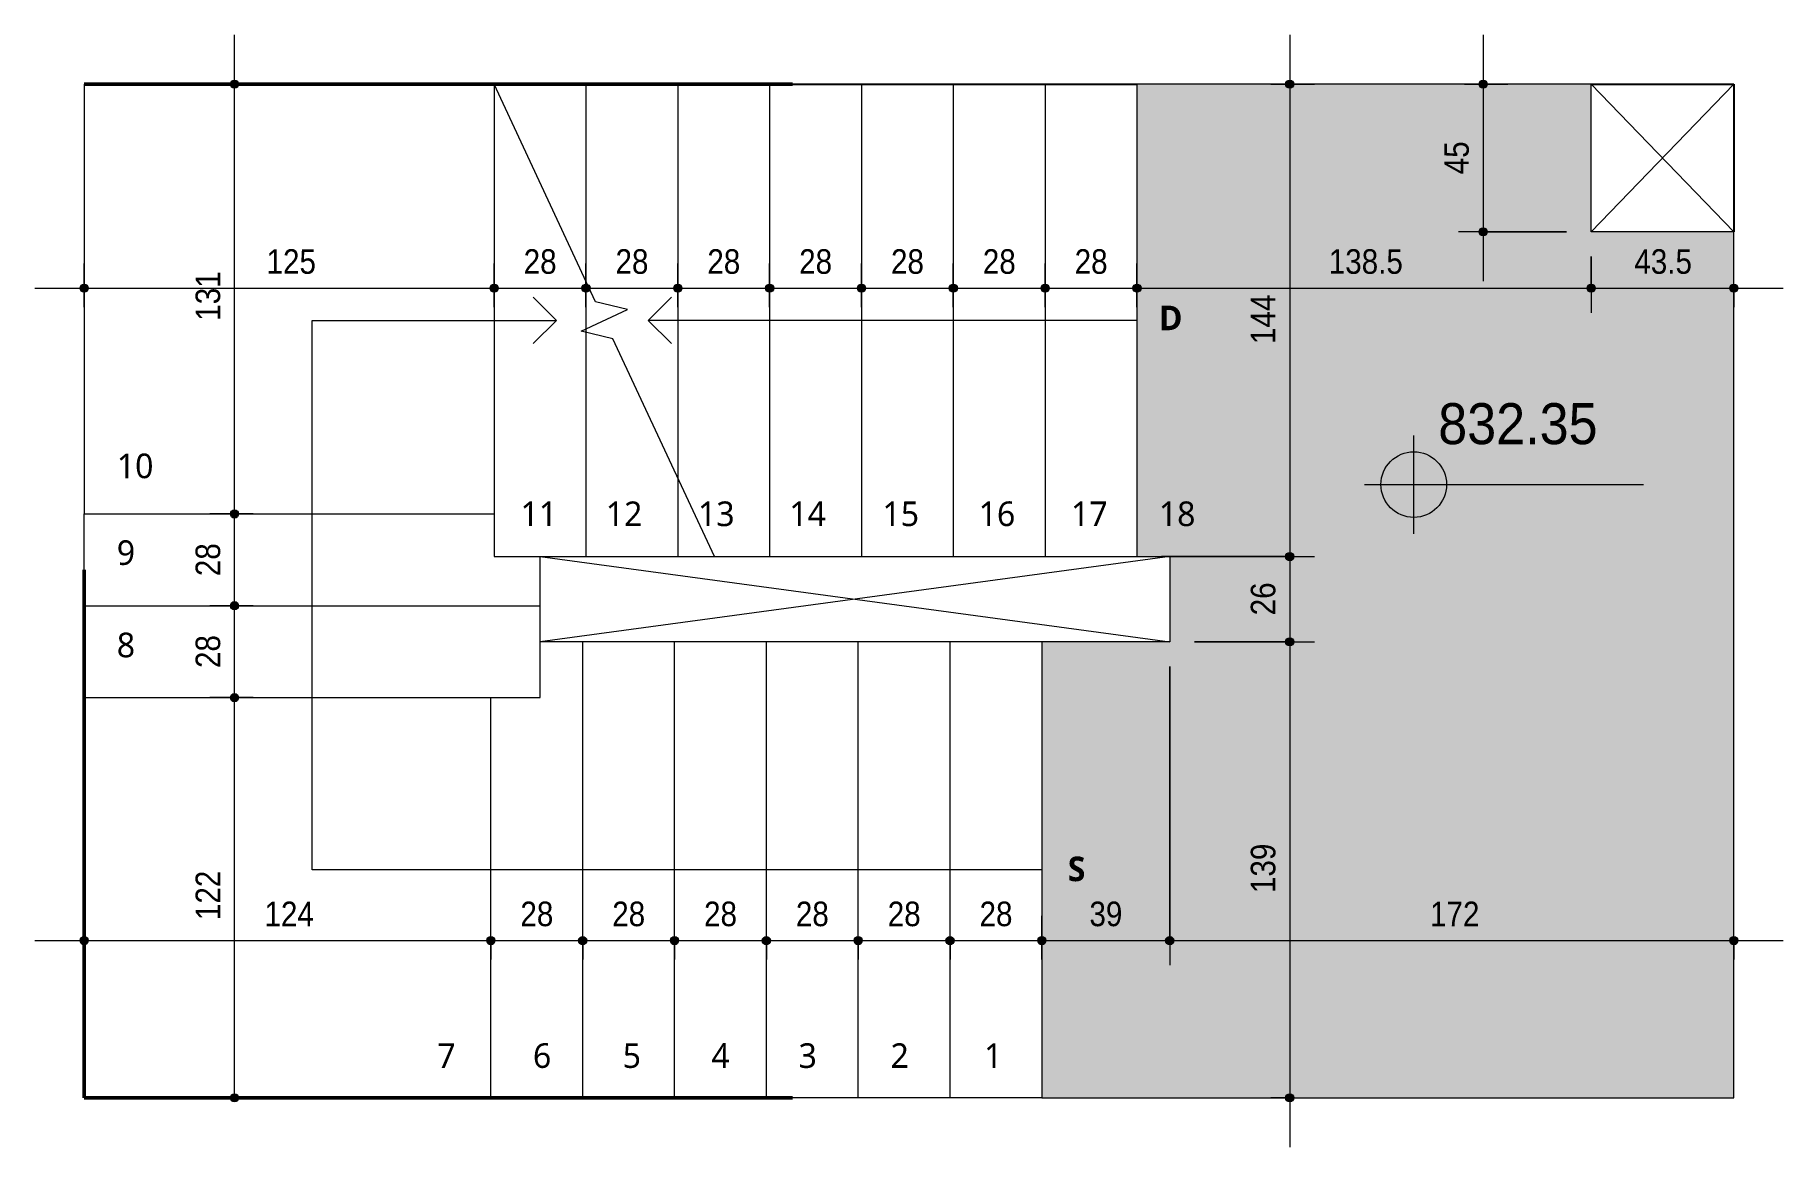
# Model space of a CAD drawing. Header units: centimetres. Extents: x -1475 to 26323, y -1238 to 84208.
# Drawn here: x 23677 to 24210, y 331 to 670 of the extents above.
import ezdxf

# ---------------------------------------------------------------- set-up
doc = ezdxf.new("R2010")
doc.units = ezdxf.units.CM
doc.linetypes.add('Hidden', pattern=[0.714375, 0.47625, -0.238125])
doc.linetypes.add('Projeção', pattern=[0.396875, 0.238125, -0.15875])
for name, color, linetype, lineweight in [('A-ANNO-DIMS', 7, 'Continuous', 9), ('A-ANNO-DIMS-50', 7, 'Continuous', 9), ('A-DETL', 7, 'Hidden', 18), ('A-DETL-GENF', 7, 'Continuous', 18), ('G-ANNO-DIMS', 7, 'Continuous', 9), ('G-ANNO-TEXT', 7, 'Continuous', 9), ('S-BEAM', 7, 'Continuous', 9), ('S-COLS', 7, 'Continuous', 9), ('S-STRS', 7, 'Continuous', 9), ('S-STRS-MBND', 7, 'Continuous', 18)]:
    doc.layers.add(name, color=color, linetype=linetype, lineweight=lineweight)
doc.styles.add('Fira Sans', font='', dxfattribs={"width": 0.9, "height": 7.5})
doc.styles.add('Fira Sans_1', font='', dxfattribs={"width": 0.95, "height": 12.5})
doc.styles.add('Gadugi_3', font='gadugi.ttf', dxfattribs={"height": 7.5})
doc.styles.add('Gadugi_B', font='gadugib.ttf', dxfattribs={"height": 7.5})
doc.styles.get('Fira Sans').set_extended_font_data('Fira Sans')
doc.styles.get('Fira Sans_1').set_extended_font_data('Fira Sans')
doc.dimstyles.new('PED_R80_1_5mm_ACIMA_As_ESQ__R00_4', dxfattribs={"dimscale": 30.48, "dimtxt": 10.229846, "dimasz": 0.328084, "dimexe": 0.246063, "dimexo": 0.246063, "dimgap": 0.049213, "dimtad": 1, "dimdec": 1, "dimrnd": 0.5, "dimdsep": 46, "dimtxsty": 'Fira Sans', "dimblk1": 'DOTSMALL', "dimblk2": 'DOTSMALL', "dimsah": 1, "dimcen": 0.09, "dimdle": 0.492126, "dimazin": 0, "dimtfac": 1, "dimtdec": 4, "dimtix": 1, "dimtmove": 0, "dimatfit": 3, "dimfxl": 1, "dimtvp": 1, "dimtolj": 1, "dimtzin": 0, "dimarcsym": 2})

# ---------------------------------------------------------------- blocks, each defined once
blk = doc.blocks.new('DIMBLOCK491-PL301 - FORMA DA ESCADA DSUP')
at = {"layer": 'A-ANNO-DIMS-50', "true_color": 0x000032}
h = blk.add_hatch(color=178, dxfattribs=at)
edge = h.paths.add_edge_path(flags=0)
edge.add_arc((23691.83, 592.56), 1.25, 0, 360)
h = blk.add_hatch(color=178, dxfattribs=at)
edge = h.paths.add_edge_path(flags=0)
edge.add_arc((23816.83, 592.56), 1.25, 0, 360)
at = {"layer": 'A-ANNO-DIMS-50', "color": 178, "true_color": 0x000032}
for p, q in [((23691.83, 586.82), (23691.83, 600.06)), ((23816.83, 586.82), (23816.83, 600.06)), ((23676.83, 592.56), (23816.83, 592.56)), ((23691.83, 592.56), (23691.83, 586.82)), ((23816.83, 592.56), (23816.83, 586.82))]:
    blk.add_line(p, q, dxfattribs=at)
for centre in [(23691.83, 592.56), (23816.83, 592.56)]:
    blk.add_circle(centre, 1.25, dxfattribs=at)
at = {"layer": 'A-ANNO-DIMS-50', "color": 0, "insert": (23747.44, 604.44), "char_height": 7.5, "width": 16.5251, "attachment_point": 1, "line_spacing_factor": 1.049215, "style": 'Fira Sans'}
blk.add_mtext('125', dxfattribs=at)
blk = doc.blocks.new('_DotSmall')
at = {"color": 0, "linetype": 'ByBlock', "const_width": 0.5}
blk.add_lwpolyline([(-0.0625, 0, 1), (0.0625, 0, 1)], format="xyb", close=True, dxfattribs=at)
blk = doc.blocks.new('DIMBLOCK492-PL301 - FORMA DA ESCADA DSUP')
at = {"layer": 'A-ANNO-DIMS-50', "true_color": 0x000032}
h = blk.add_hatch(color=178, dxfattribs=at)
edge = h.paths.add_edge_path(flags=0)
edge.add_arc((23816.83, 592.56), 1.25, 0, 360)
h = blk.add_hatch(color=178, dxfattribs=at)
edge = h.paths.add_edge_path(flags=0)
edge.add_arc((23844.83, 592.56), 1.25, 0, 360)
at = {"layer": 'A-ANNO-DIMS-50', "color": 178, "true_color": 0x000032}
for p, q in [((23816.83, 586.82), (23816.83, 600.06)), ((23844.83, 586.82), (23844.83, 600.06)), ((23816.83, 592.56), (23844.83, 592.56)), ((23816.83, 592.56), (23816.83, 586.82)), ((23844.83, 592.56), (23844.83, 586.82))]:
    blk.add_line(p, q, dxfattribs=at)
for centre in [(23816.83, 592.56), (23844.83, 592.56)]:
    blk.add_circle(centre, 1.25, dxfattribs=at)
at = {"layer": 'A-ANNO-DIMS-50', "color": 0, "insert": (23825.84, 604.44), "char_height": 7.5, "width": 11.9611, "attachment_point": 1, "line_spacing_factor": 1.049215, "style": 'Fira Sans'}
blk.add_mtext('28', dxfattribs=at)
blk = doc.blocks.new('DIMBLOCK493-PL301 - FORMA DA ESCADA DSUP')
at = {"layer": 'A-ANNO-DIMS-50', "true_color": 0x000032}
h = blk.add_hatch(color=178, dxfattribs=at)
edge = h.paths.add_edge_path(flags=0)
edge.add_arc((23844.83, 592.56), 1.25, 0, 360)
h = blk.add_hatch(color=178, dxfattribs=at)
edge = h.paths.add_edge_path(flags=0)
edge.add_arc((23872.83, 592.56), 1.25, 0, 360)
at = {"layer": 'A-ANNO-DIMS-50', "color": 178, "true_color": 0x000032}
for p, q in [((23844.83, 586.82), (23844.83, 600.06)), ((23872.83, 586.82), (23872.83, 600.06)), ((23844.83, 592.56), (23872.83, 592.56)), ((23844.83, 592.56), (23844.83, 586.82)), ((23872.83, 592.56), (23872.83, 586.82))]:
    blk.add_line(p, q, dxfattribs=at)
for centre in [(23844.83, 592.56), (23872.83, 592.56)]:
    blk.add_circle(centre, 1.25, dxfattribs=at)
at = {"layer": 'A-ANNO-DIMS-50', "color": 0, "insert": (23853.84, 604.44), "char_height": 7.5, "width": 11.9611, "attachment_point": 1, "line_spacing_factor": 1.049215, "style": 'Fira Sans'}
blk.add_mtext('28', dxfattribs=at)
blk = doc.blocks.new('DIMBLOCK494-PL301 - FORMA DA ESCADA DSUP')
at = {"layer": 'A-ANNO-DIMS-50', "true_color": 0x000032}
h = blk.add_hatch(color=178, dxfattribs=at)
edge = h.paths.add_edge_path(flags=0)
edge.add_arc((23872.83, 592.56), 1.25, 0, 360)
h = blk.add_hatch(color=178, dxfattribs=at)
edge = h.paths.add_edge_path(flags=0)
edge.add_arc((23900.83, 592.56), 1.25, 0, 360)
at = {"layer": 'A-ANNO-DIMS-50', "color": 178, "true_color": 0x000032}
for p, q in [((23872.83, 586.82), (23872.83, 600.06)), ((23900.83, 586.82), (23900.83, 600.06)), ((23872.83, 592.56), (23900.83, 592.56)), ((23872.83, 592.56), (23872.83, 586.82)), ((23900.83, 592.56), (23900.83, 586.82))]:
    blk.add_line(p, q, dxfattribs=at)
for centre in [(23872.83, 592.56), (23900.83, 592.56)]:
    blk.add_circle(centre, 1.25, dxfattribs=at)
at = {"layer": 'A-ANNO-DIMS-50', "color": 0, "insert": (23881.84, 604.44), "char_height": 7.5, "width": 11.9611, "attachment_point": 1, "line_spacing_factor": 1.049215, "style": 'Fira Sans'}
blk.add_mtext('28', dxfattribs=at)
blk = doc.blocks.new('DIMBLOCK495-PL301 - FORMA DA ESCADA DSUP')
at = {"layer": 'A-ANNO-DIMS-50', "true_color": 0x000032}
h = blk.add_hatch(color=178, dxfattribs=at)
edge = h.paths.add_edge_path(flags=0)
edge.add_arc((23900.83, 592.56), 1.25, 0, 360)
h = blk.add_hatch(color=178, dxfattribs=at)
edge = h.paths.add_edge_path(flags=0)
edge.add_arc((23928.83, 592.56), 1.25, 0, 360)
at = {"layer": 'A-ANNO-DIMS-50', "color": 178, "true_color": 0x000032}
for p, q in [((23900.83, 586.82), (23900.83, 600.06)), ((23928.83, 586.82), (23928.83, 600.06)), ((23900.83, 592.56), (23928.83, 592.56)), ((23900.83, 592.56), (23900.83, 586.82)), ((23928.83, 592.56), (23928.83, 586.82))]:
    blk.add_line(p, q, dxfattribs=at)
for centre in [(23900.83, 592.56), (23928.83, 592.56)]:
    blk.add_circle(centre, 1.25, dxfattribs=at)
at = {"layer": 'A-ANNO-DIMS-50', "color": 0, "insert": (23909.84, 604.44), "char_height": 7.5, "width": 11.9611, "attachment_point": 1, "line_spacing_factor": 1.049215, "style": 'Fira Sans'}
blk.add_mtext('28', dxfattribs=at)
blk = doc.blocks.new('DIMBLOCK496-PL301 - FORMA DA ESCADA DSUP')
at = {"layer": 'A-ANNO-DIMS-50', "true_color": 0x000032}
h = blk.add_hatch(color=178, dxfattribs=at)
edge = h.paths.add_edge_path(flags=0)
edge.add_arc((23928.83, 592.56), 1.25, 0, 360)
h = blk.add_hatch(color=178, dxfattribs=at)
edge = h.paths.add_edge_path(flags=0)
edge.add_arc((23956.83, 592.56), 1.25, 0, 360)
at = {"layer": 'A-ANNO-DIMS-50', "color": 178, "true_color": 0x000032}
for p, q in [((23928.83, 586.82), (23928.83, 600.06)), ((23956.83, 586.82), (23956.83, 600.06)), ((23928.83, 592.56), (23956.83, 592.56)), ((23928.83, 592.56), (23928.83, 586.82)), ((23956.83, 592.56), (23956.83, 586.82))]:
    blk.add_line(p, q, dxfattribs=at)
for centre in [(23928.83, 592.56), (23956.83, 592.56)]:
    blk.add_circle(centre, 1.25, dxfattribs=at)
at = {"layer": 'A-ANNO-DIMS-50', "color": 0, "insert": (23937.84, 604.44), "char_height": 7.5, "width": 11.9611, "attachment_point": 1, "line_spacing_factor": 1.049215, "style": 'Fira Sans'}
blk.add_mtext('28', dxfattribs=at)
blk = doc.blocks.new('DIMBLOCK497-PL301 - FORMA DA ESCADA DSUP')
at = {"layer": 'A-ANNO-DIMS-50', "true_color": 0x000032}
h = blk.add_hatch(color=178, dxfattribs=at)
edge = h.paths.add_edge_path(flags=0)
edge.add_arc((23956.83, 592.56), 1.25, 0, 360)
h = blk.add_hatch(color=178, dxfattribs=at)
edge = h.paths.add_edge_path(flags=0)
edge.add_arc((23984.83, 592.56), 1.25, 0, 360)
at = {"layer": 'A-ANNO-DIMS-50', "color": 178, "true_color": 0x000032}
for p, q in [((23956.83, 586.82), (23956.83, 600.06)), ((23984.83, 586.82), (23984.83, 600.06)), ((23956.83, 592.56), (23984.83, 592.56)), ((23956.83, 592.56), (23956.83, 586.82)), ((23984.83, 592.56), (23984.83, 586.82))]:
    blk.add_line(p, q, dxfattribs=at)
for centre in [(23956.83, 592.56), (23984.83, 592.56)]:
    blk.add_circle(centre, 1.25, dxfattribs=at)
at = {"layer": 'A-ANNO-DIMS-50', "color": 0, "insert": (23965.84, 604.44), "char_height": 7.5, "width": 11.9611, "attachment_point": 1, "line_spacing_factor": 1.049215, "style": 'Fira Sans'}
blk.add_mtext('28', dxfattribs=at)
blk = doc.blocks.new('DIMBLOCK498-PL301 - FORMA DA ESCADA DSUP')
at = {"layer": 'A-ANNO-DIMS-50', "true_color": 0x000032}
h = blk.add_hatch(color=178, dxfattribs=at)
edge = h.paths.add_edge_path(flags=0)
edge.add_arc((23984.83, 592.56), 1.25, 0, 360)
h = blk.add_hatch(color=178, dxfattribs=at)
edge = h.paths.add_edge_path(flags=0)
edge.add_arc((24012.83, 592.56), 1.25, 0, 360)
at = {"layer": 'A-ANNO-DIMS-50', "color": 178, "true_color": 0x000032}
for p, q in [((23984.83, 586.82), (23984.83, 600.06)), ((24012.83, 586.82), (24012.83, 600.06)), ((23984.83, 592.56), (24012.83, 592.56)), ((23984.83, 592.56), (23984.83, 586.82)), ((24012.83, 592.56), (24012.83, 586.82))]:
    blk.add_line(p, q, dxfattribs=at)
for centre in [(23984.83, 592.56), (24012.83, 592.56)]:
    blk.add_circle(centre, 1.25, dxfattribs=at)
at = {"layer": 'A-ANNO-DIMS-50', "color": 0, "insert": (23993.84, 604.44), "char_height": 7.5, "width": 11.9611, "attachment_point": 1, "line_spacing_factor": 1.049215, "style": 'Fira Sans'}
blk.add_mtext('28', dxfattribs=at)
blk = doc.blocks.new('DIMBLOCK499-PL301 - FORMA DA ESCADA DSUP')
at = {"layer": 'A-ANNO-DIMS-50', "true_color": 0x000032}
h = blk.add_hatch(color=178, dxfattribs=at)
edge = h.paths.add_edge_path(flags=0)
edge.add_arc((24012.83, 592.56), 1.25, 0, 360)
h = blk.add_hatch(color=178, dxfattribs=at)
edge = h.paths.add_edge_path(flags=0)
edge.add_arc((24151.33, 592.56), 1.25, 0, 360)
at = {"layer": 'A-ANNO-DIMS-50', "color": 178, "true_color": 0x000032}
for p, q in [((24012.83, 586.82), (24012.83, 600.06)), ((24151.33, 602.25), (24151.33, 585.06)), ((24151.33, 592.56), (24151.33, 602.25)), ((24012.83, 592.56), (24151.33, 592.56)), ((24012.83, 592.56), (24012.83, 586.82))]:
    blk.add_line(p, q, dxfattribs=at)
for centre in [(24012.83, 592.56), (24151.33, 592.56)]:
    blk.add_circle(centre, 1.25, dxfattribs=at)
at = {"layer": 'A-ANNO-DIMS-50', "color": 0, "insert": (24071.32, 604.44), "char_height": 7.5, "width": 25.8107, "attachment_point": 1, "line_spacing_factor": 1.049215, "style": 'Fira Sans'}
blk.add_mtext('138.5', dxfattribs=at)
blk = doc.blocks.new('DIMBLOCK500-PL301 - FORMA DA ESCADA DSUP')
at = {"layer": 'A-ANNO-DIMS-50', "true_color": 0x000032}
h = blk.add_hatch(color=178, dxfattribs=at)
edge = h.paths.add_edge_path(flags=0)
edge.add_arc((24151.33, 592.56), 1.25, 0, 360)
h = blk.add_hatch(color=178, dxfattribs=at)
edge = h.paths.add_edge_path(flags=0)
edge.add_arc((24194.83, 592.56), 1.25, 0, 360)
at = {"layer": 'A-ANNO-DIMS-50', "color": 178, "true_color": 0x000032}
for p, q in [((24151.33, 602.25), (24151.33, 585.06)), ((24151.33, 592.56), (24151.33, 602.25)), ((24194.83, 586.82), (24194.83, 600.06)), ((24151.33, 592.56), (24209.83, 592.56)), ((24194.83, 592.56), (24194.83, 586.82))]:
    blk.add_line(p, q, dxfattribs=at)
for centre in [(24151.33, 592.56), (24194.83, 592.56)]:
    blk.add_circle(centre, 1.25, dxfattribs=at)
at = {"layer": 'A-ANNO-DIMS-50', "color": 0, "insert": (24164.49, 604.44), "char_height": 7.5, "width": 20.6171, "attachment_point": 1, "line_spacing_factor": 1.049215, "style": 'Fira Sans'}
blk.add_mtext('43.5', dxfattribs=at)
blk = doc.blocks.new('DIMBLOCK501-PL301 - FORMA DA ESCADA DSUP')
at = {"layer": 'A-ANNO-DIMS-50', "true_color": 0x000032}
h = blk.add_hatch(color=178, dxfattribs=at)
edge = h.paths.add_edge_path(flags=0)
edge.add_arc((23691.83, 393.68), 1.25, 0, 360)
h = blk.add_hatch(color=178, dxfattribs=at)
edge = h.paths.add_edge_path(flags=0)
edge.add_arc((23815.83, 393.68), 1.25, 0, 360)
at = {"layer": 'A-ANNO-DIMS-50', "color": 178, "true_color": 0x000032}
for p, q in [((23691.83, 387.95), (23691.83, 401.18)), ((23815.83, 387.95), (23815.83, 401.18)), ((23676.83, 393.68), (23815.83, 393.68)), ((23691.83, 393.68), (23691.83, 387.95)), ((23815.83, 393.68), (23815.83, 387.95))]:
    blk.add_line(p, q, dxfattribs=at)
for centre in [(23691.83, 393.68), (23815.83, 393.68)]:
    blk.add_circle(centre, 1.25, dxfattribs=at)
at = {"layer": 'A-ANNO-DIMS-50', "color": 0, "insert": (23746.81, 405.57), "char_height": 7.5, "width": 16.8399, "attachment_point": 1, "line_spacing_factor": 1.049215, "style": 'Fira Sans'}
blk.add_mtext('124', dxfattribs=at)
blk = doc.blocks.new('DIMBLOCK502-PL301 - FORMA DA ESCADA DSUP')
at = {"layer": 'A-ANNO-DIMS-50', "true_color": 0x000032}
h = blk.add_hatch(color=178, dxfattribs=at)
edge = h.paths.add_edge_path(flags=0)
edge.add_arc((23815.83, 393.68), 1.25, 0, 360)
h = blk.add_hatch(color=178, dxfattribs=at)
edge = h.paths.add_edge_path(flags=0)
edge.add_arc((23843.83, 393.68), 1.25, 0, 360)
at = {"layer": 'A-ANNO-DIMS-50', "color": 178, "true_color": 0x000032}
for p, q in [((23815.83, 387.95), (23815.83, 401.18)), ((23843.83, 387.95), (23843.83, 401.18)), ((23815.83, 393.68), (23843.83, 393.68)), ((23815.83, 393.68), (23815.83, 387.95)), ((23843.83, 393.68), (23843.83, 387.95))]:
    blk.add_line(p, q, dxfattribs=at)
for centre in [(23815.83, 393.68), (23843.83, 393.68)]:
    blk.add_circle(centre, 1.25, dxfattribs=at)
at = {"layer": 'A-ANNO-DIMS-50', "color": 0, "insert": (23824.84, 405.57), "char_height": 7.5, "width": 11.9611, "attachment_point": 1, "line_spacing_factor": 1.049215, "style": 'Fira Sans'}
blk.add_mtext('28', dxfattribs=at)
blk = doc.blocks.new('DIMBLOCK503-PL301 - FORMA DA ESCADA DSUP')
at = {"layer": 'A-ANNO-DIMS-50', "true_color": 0x000032}
h = blk.add_hatch(color=178, dxfattribs=at)
edge = h.paths.add_edge_path(flags=0)
edge.add_arc((23843.83, 393.68), 1.25, 0, 360)
h = blk.add_hatch(color=178, dxfattribs=at)
edge = h.paths.add_edge_path(flags=0)
edge.add_arc((23871.83, 393.68), 1.25, 0, 360)
at = {"layer": 'A-ANNO-DIMS-50', "color": 178, "true_color": 0x000032}
for p, q in [((23843.83, 387.95), (23843.83, 401.18)), ((23871.83, 387.95), (23871.83, 401.18)), ((23843.83, 393.68), (23871.83, 393.68)), ((23843.83, 393.68), (23843.83, 387.95)), ((23871.83, 393.68), (23871.83, 387.95))]:
    blk.add_line(p, q, dxfattribs=at)
for centre in [(23843.83, 393.68), (23871.83, 393.68)]:
    blk.add_circle(centre, 1.25, dxfattribs=at)
at = {"layer": 'A-ANNO-DIMS-50', "color": 0, "insert": (23852.84, 405.57), "char_height": 7.5, "width": 11.9611, "attachment_point": 1, "line_spacing_factor": 1.049215, "style": 'Fira Sans'}
blk.add_mtext('28', dxfattribs=at)
blk = doc.blocks.new('DIMBLOCK504-PL301 - FORMA DA ESCADA DSUP')
at = {"layer": 'A-ANNO-DIMS-50', "true_color": 0x000032}
h = blk.add_hatch(color=178, dxfattribs=at)
edge = h.paths.add_edge_path(flags=0)
edge.add_arc((23871.83, 393.68), 1.25, 0, 360)
h = blk.add_hatch(color=178, dxfattribs=at)
edge = h.paths.add_edge_path(flags=0)
edge.add_arc((23899.83, 393.68), 1.25, 0, 360)
at = {"layer": 'A-ANNO-DIMS-50', "color": 178, "true_color": 0x000032}
for p, q in [((23871.83, 387.95), (23871.83, 401.18)), ((23899.83, 387.95), (23899.83, 401.18)), ((23871.83, 393.68), (23899.83, 393.68)), ((23871.83, 393.68), (23871.83, 387.95)), ((23899.83, 393.68), (23899.83, 387.95))]:
    blk.add_line(p, q, dxfattribs=at)
for centre in [(23871.83, 393.68), (23899.83, 393.68)]:
    blk.add_circle(centre, 1.25, dxfattribs=at)
at = {"layer": 'A-ANNO-DIMS-50', "color": 0, "insert": (23880.84, 405.57), "char_height": 7.5, "width": 11.9611, "attachment_point": 1, "line_spacing_factor": 1.049215, "style": 'Fira Sans'}
blk.add_mtext('28', dxfattribs=at)
blk = doc.blocks.new('DIMBLOCK505-PL301 - FORMA DA ESCADA DSUP')
at = {"layer": 'A-ANNO-DIMS-50', "true_color": 0x000032}
h = blk.add_hatch(color=178, dxfattribs=at)
edge = h.paths.add_edge_path(flags=0)
edge.add_arc((23899.83, 393.68), 1.25, 0, 360)
h = blk.add_hatch(color=178, dxfattribs=at)
edge = h.paths.add_edge_path(flags=0)
edge.add_arc((23927.83, 393.68), 1.25, 0, 360)
at = {"layer": 'A-ANNO-DIMS-50', "color": 178, "true_color": 0x000032}
for p, q in [((23899.83, 387.95), (23899.83, 401.18)), ((23927.83, 387.95), (23927.83, 401.18)), ((23899.83, 393.68), (23927.83, 393.68)), ((23899.83, 393.68), (23899.83, 387.95)), ((23927.83, 393.68), (23927.83, 387.95))]:
    blk.add_line(p, q, dxfattribs=at)
for centre in [(23899.83, 393.68), (23927.83, 393.68)]:
    blk.add_circle(centre, 1.25, dxfattribs=at)
at = {"layer": 'A-ANNO-DIMS-50', "color": 0, "insert": (23908.84, 405.57), "char_height": 7.5, "width": 11.9611, "attachment_point": 1, "line_spacing_factor": 1.049215, "style": 'Fira Sans'}
blk.add_mtext('28', dxfattribs=at)
blk = doc.blocks.new('DIMBLOCK506-PL301 - FORMA DA ESCADA DSUP')
at = {"layer": 'A-ANNO-DIMS-50', "true_color": 0x000032}
h = blk.add_hatch(color=178, dxfattribs=at)
edge = h.paths.add_edge_path(flags=0)
edge.add_arc((23927.83, 393.68), 1.25, 0, 360)
h = blk.add_hatch(color=178, dxfattribs=at)
edge = h.paths.add_edge_path(flags=0)
edge.add_arc((23955.83, 393.68), 1.25, 0, 360)
at = {"layer": 'A-ANNO-DIMS-50', "color": 178, "true_color": 0x000032}
for p, q in [((23927.83, 387.95), (23927.83, 401.18)), ((23955.83, 387.95), (23955.83, 401.18)), ((23927.83, 393.68), (23955.83, 393.68)), ((23927.83, 393.68), (23927.83, 387.95)), ((23955.83, 393.68), (23955.83, 387.95))]:
    blk.add_line(p, q, dxfattribs=at)
for centre in [(23927.83, 393.68), (23955.83, 393.68)]:
    blk.add_circle(centre, 1.25, dxfattribs=at)
at = {"layer": 'A-ANNO-DIMS-50', "color": 0, "insert": (23936.84, 405.57), "char_height": 7.5, "width": 11.9611, "attachment_point": 1, "line_spacing_factor": 1.049215, "style": 'Fira Sans'}
blk.add_mtext('28', dxfattribs=at)
blk = doc.blocks.new('DIMBLOCK507-PL301 - FORMA DA ESCADA DSUP')
at = {"layer": 'A-ANNO-DIMS-50', "true_color": 0x000032}
h = blk.add_hatch(color=178, dxfattribs=at)
edge = h.paths.add_edge_path(flags=0)
edge.add_arc((23955.83, 393.68), 1.25, 0, 360)
h = blk.add_hatch(color=178, dxfattribs=at)
edge = h.paths.add_edge_path(flags=0)
edge.add_arc((23983.83, 393.68), 1.25, 0, 360)
at = {"layer": 'A-ANNO-DIMS-50', "color": 178, "true_color": 0x000032}
for p, q in [((23955.83, 387.95), (23955.83, 401.18)), ((23983.83, 387.95), (23983.83, 401.18)), ((23955.83, 393.68), (23983.83, 393.68)), ((23955.83, 393.68), (23955.83, 387.95)), ((23983.83, 393.68), (23983.83, 387.95))]:
    blk.add_line(p, q, dxfattribs=at)
for centre in [(23955.83, 393.68), (23983.83, 393.68)]:
    blk.add_circle(centre, 1.25, dxfattribs=at)
at = {"layer": 'A-ANNO-DIMS-50', "color": 0, "insert": (23964.84, 405.57), "char_height": 7.5, "width": 11.9611, "attachment_point": 1, "line_spacing_factor": 1.049215, "style": 'Fira Sans'}
blk.add_mtext('28', dxfattribs=at)
blk = doc.blocks.new('DIMBLOCK508-PL301 - FORMA DA ESCADA DSUP')
at = {"layer": 'A-ANNO-DIMS-50', "true_color": 0x000032}
h = blk.add_hatch(color=178, dxfattribs=at)
edge = h.paths.add_edge_path(flags=0)
edge.add_arc((23983.83, 393.68), 1.25, 0, 360)
h = blk.add_hatch(color=178, dxfattribs=at)
edge = h.paths.add_edge_path(flags=0)
edge.add_arc((24022.83, 393.68), 1.25, 0, 360)
at = {"layer": 'A-ANNO-DIMS-50', "color": 178, "true_color": 0x000032}
for p, q in [((24022.83, 477.25), (24022.83, 386.18)), ((24022.83, 393.68), (24022.83, 477.25)), ((23983.83, 387.95), (23983.83, 401.18)), ((23983.83, 393.68), (24022.83, 393.68)), ((23983.83, 393.68), (23983.83, 387.95))]:
    blk.add_line(p, q, dxfattribs=at)
for centre in [(23983.83, 393.68), (24022.83, 393.68)]:
    blk.add_circle(centre, 1.25, dxfattribs=at)
at = {"layer": 'A-ANNO-DIMS-50', "color": 0, "insert": (23998.34, 405.57), "char_height": 7.5, "width": 11.9611, "attachment_point": 1, "line_spacing_factor": 1.049215, "style": 'Fira Sans'}
blk.add_mtext('39', dxfattribs=at)
blk = doc.blocks.new('DIMBLOCK509-PL301 - FORMA DA ESCADA DSUP')
at = {"layer": 'A-ANNO-DIMS-50', "true_color": 0x000032}
h = blk.add_hatch(color=178, dxfattribs=at)
edge = h.paths.add_edge_path(flags=0)
edge.add_arc((24022.83, 393.68), 1.25, 0, 360)
h = blk.add_hatch(color=178, dxfattribs=at)
edge = h.paths.add_edge_path(flags=0)
edge.add_arc((24194.83, 393.68), 1.25, 0, 360)
at = {"layer": 'A-ANNO-DIMS-50', "color": 178, "true_color": 0x000032}
for p, q in [((24022.83, 477.25), (24022.83, 386.18)), ((24022.83, 393.68), (24022.83, 477.25)), ((24194.83, 387.95), (24194.83, 401.18)), ((24022.83, 393.68), (24209.83, 393.68)), ((24194.83, 393.68), (24194.83, 387.95))]:
    blk.add_line(p, q, dxfattribs=at)
for centre in [(24022.83, 393.68), (24194.83, 393.68)]:
    blk.add_circle(centre, 1.25, dxfattribs=at)
at = {"layer": 'A-ANNO-DIMS-50', "color": 0, "insert": (24102.2, 405.57), "char_height": 7.5, "width": 15.8956, "attachment_point": 1, "line_spacing_factor": 1.049215, "style": 'Fira Sans'}
blk.add_mtext('172', dxfattribs=at)
blk = doc.blocks.new('DIMBLOCK510-PL301 - FORMA DA ESCADA DSUP')
at = {"layer": 'A-ANNO-DIMS-50', "true_color": 0x000032}
h = blk.add_hatch(color=178, dxfattribs=at)
edge = h.paths.add_edge_path(flags=0)
edge.add_arc((23737.68, 467.75), 1.25, 0, 360)
h = blk.add_hatch(color=178, dxfattribs=at)
edge = h.paths.add_edge_path(flags=0)
edge.add_arc((23737.68, 345.75), 1.25, 0, 360)
at = {"layer": 'A-ANNO-DIMS-50', "color": 178, "true_color": 0x000032}
for p, q in [((23743.41, 467.75), (23730.18, 467.75)), ((23737.68, 345.75), (23737.68, 467.75)), ((23737.68, 467.75), (23743.41, 467.75)), ((23743.41, 345.75), (23730.18, 345.75)), ((23737.68, 345.75), (23743.41, 345.75))]:
    blk.add_line(p, q, dxfattribs=at)
for centre in [(23737.68, 467.75), (23737.68, 345.75)]:
    blk.add_circle(centre, 1.25, dxfattribs=at)
at = {"layer": 'A-ANNO-DIMS-50', "color": 0, "insert": (23725.8, 399.93), "char_height": 7.5, "width": 16.3678, "attachment_point": 1, "rotation": 90, "line_spacing_factor": 1.049215, "style": 'Fira Sans'}
blk.add_mtext('122', dxfattribs=at)
blk = doc.blocks.new('DIMBLOCK511-PL301 - FORMA DA ESCADA DSUP')
at = {"layer": 'A-ANNO-DIMS-50', "true_color": 0x000032}
h = blk.add_hatch(color=178, dxfattribs=at)
edge = h.paths.add_edge_path(flags=0)
edge.add_arc((23737.68, 495.75), 1.25, 0, 360)
h = blk.add_hatch(color=178, dxfattribs=at)
edge = h.paths.add_edge_path(flags=0)
edge.add_arc((23737.68, 467.75), 1.25, 0, 360)
at = {"layer": 'A-ANNO-DIMS-50', "color": 178, "true_color": 0x000032}
for p, q in [((23743.41, 495.75), (23730.18, 495.75)), ((23737.68, 467.75), (23737.68, 495.75)), ((23737.68, 495.75), (23743.41, 495.75)), ((23743.41, 467.75), (23730.18, 467.75)), ((23737.68, 467.75), (23743.41, 467.75))]:
    blk.add_line(p, q, dxfattribs=at)
for centre in [(23737.68, 495.75), (23737.68, 467.75)]:
    blk.add_circle(centre, 1.25, dxfattribs=at)
at = {"layer": 'A-ANNO-DIMS-50', "color": 0, "insert": (23725.8, 476.77), "char_height": 7.5, "width": 11.9611, "attachment_point": 1, "rotation": 90, "line_spacing_factor": 1.049215, "style": 'Fira Sans'}
blk.add_mtext('28', dxfattribs=at)
blk = doc.blocks.new('DIMBLOCK512-PL301 - FORMA DA ESCADA DSUP')
at = {"layer": 'A-ANNO-DIMS-50', "true_color": 0x000032}
h = blk.add_hatch(color=178, dxfattribs=at)
edge = h.paths.add_edge_path(flags=0)
edge.add_arc((23737.68, 523.75), 1.25, 0, 360)
h = blk.add_hatch(color=178, dxfattribs=at)
edge = h.paths.add_edge_path(flags=0)
edge.add_arc((23737.68, 495.75), 1.25, 0, 360)
at = {"layer": 'A-ANNO-DIMS-50', "color": 178, "true_color": 0x000032}
for p, q in [((23743.41, 523.75), (23730.18, 523.75)), ((23737.68, 495.75), (23737.68, 523.75)), ((23737.68, 523.75), (23743.41, 523.75)), ((23743.41, 495.75), (23730.18, 495.75)), ((23737.68, 495.75), (23743.41, 495.75))]:
    blk.add_line(p, q, dxfattribs=at)
for centre in [(23737.68, 523.75), (23737.68, 495.75)]:
    blk.add_circle(centre, 1.25, dxfattribs=at)
at = {"layer": 'A-ANNO-DIMS-50', "color": 0, "insert": (23725.8, 504.77), "char_height": 7.5, "width": 11.9611, "attachment_point": 1, "rotation": 90, "line_spacing_factor": 1.049215, "style": 'Fira Sans'}
blk.add_mtext('28', dxfattribs=at)
blk = doc.blocks.new('DIMBLOCK513-PL301 - FORMA DA ESCADA DSUP')
at = {"layer": 'A-ANNO-DIMS-50', "true_color": 0x000032}
h = blk.add_hatch(color=178, dxfattribs=at)
edge = h.paths.add_edge_path(flags=0)
edge.add_arc((23737.68, 654.75), 1.25, 0, 360)
h = blk.add_hatch(color=178, dxfattribs=at)
edge = h.paths.add_edge_path(flags=0)
edge.add_arc((23737.68, 523.75), 1.25, 0, 360)
at = {"layer": 'A-ANNO-DIMS-50', "color": 178, "true_color": 0x000032}
for p, q in [((23737.68, 523.75), (23737.68, 669.75)), ((23743.41, 654.75), (23730.18, 654.75)), ((23737.68, 654.75), (23743.41, 654.75)), ((23743.41, 523.75), (23730.18, 523.75)), ((23737.68, 523.75), (23743.41, 523.75))]:
    blk.add_line(p, q, dxfattribs=at)
for centre in [(23737.68, 654.75), (23737.68, 523.75)]:
    blk.add_circle(centre, 1.25, dxfattribs=at)
at = {"layer": 'A-ANNO-DIMS-50', "color": 0, "insert": (23725.8, 582.63), "char_height": 7.5, "width": 15.8956, "attachment_point": 1, "rotation": 90, "line_spacing_factor": 1.049215, "style": 'Fira Sans'}
blk.add_mtext('131', dxfattribs=at)
blk = doc.blocks.new('DIMBLOCK514-PL301 - FORMA DA ESCADA DSUP')
at = {"layer": 'A-ANNO-DIMS-50', "true_color": 0x000032}
h = blk.add_hatch(color=178, dxfattribs=at)
edge = h.paths.add_edge_path(flags=0)
edge.add_arc((24059.42, 654.75), 1.25, 0, 360)
h = blk.add_hatch(color=178, dxfattribs=at)
edge = h.paths.add_edge_path(flags=0)
edge.add_arc((24059.42, 510.75), 1.25, 0, 360)
at = {"layer": 'A-ANNO-DIMS-50', "color": 178, "true_color": 0x000032}
for p, q in [((24059.42, 669.75), (24059.42, 510.75)), ((24053.69, 654.75), (24066.92, 654.75)), ((24059.42, 654.75), (24053.69, 654.75)), ((24020.33, 510.75), (24066.92, 510.75)), ((24059.42, 510.75), (24020.33, 510.75))]:
    blk.add_line(p, q, dxfattribs=at)
for centre in [(24059.42, 654.75), (24059.42, 510.75)]:
    blk.add_circle(centre, 1.25, dxfattribs=at)
at = {"layer": 'A-ANNO-DIMS-50', "color": 0, "insert": (24047.54, 575.54), "char_height": 7.5, "width": 17.312, "attachment_point": 1, "rotation": 90, "line_spacing_factor": 1.049215, "style": 'Fira Sans'}
blk.add_mtext('144', dxfattribs=at)
blk = doc.blocks.new('DIMBLOCK515-PL301 - FORMA DA ESCADA DSUP')
at = {"layer": 'A-ANNO-DIMS-50', "true_color": 0x000032}
h = blk.add_hatch(color=178, dxfattribs=at)
edge = h.paths.add_edge_path(flags=0)
edge.add_arc((24059.42, 510.75), 1.25, 0, 360)
h = blk.add_hatch(color=178, dxfattribs=at)
edge = h.paths.add_edge_path(flags=0)
edge.add_arc((24059.42, 484.75), 1.25, 0, 360)
at = {"layer": 'A-ANNO-DIMS-50', "color": 178, "true_color": 0x000032}
for p, q in [((24020.33, 510.75), (24066.92, 510.75)), ((24059.42, 510.75), (24020.33, 510.75)), ((24059.42, 510.75), (24059.42, 484.75)), ((24030.33, 484.75), (24066.92, 484.75)), ((24059.42, 484.75), (24030.33, 484.75))]:
    blk.add_line(p, q, dxfattribs=at)
for centre in [(24059.42, 510.75), (24059.42, 484.75)]:
    blk.add_circle(centre, 1.25, dxfattribs=at)
at = {"layer": 'A-ANNO-DIMS-50', "color": 0, "insert": (24047.54, 492.83), "char_height": 7.5, "width": 11.8037, "attachment_point": 1, "rotation": 90, "line_spacing_factor": 1.049215, "style": 'Fira Sans'}
blk.add_mtext('26', dxfattribs=at)
blk = doc.blocks.new('DIMBLOCK516-PL301 - FORMA DA ESCADA DSUP')
at = {"layer": 'A-ANNO-DIMS-50', "true_color": 0x000032}
h = blk.add_hatch(color=178, dxfattribs=at)
edge = h.paths.add_edge_path(flags=0)
edge.add_arc((24059.42, 484.75), 1.25, 0, 360)
h = blk.add_hatch(color=178, dxfattribs=at)
edge = h.paths.add_edge_path(flags=0)
edge.add_arc((24059.42, 345.75), 1.25, 0, 360)
at = {"layer": 'A-ANNO-DIMS-50', "color": 178, "true_color": 0x000032}
for p, q in [((24030.33, 484.75), (24066.92, 484.75)), ((24059.42, 484.75), (24030.33, 484.75)), ((24059.42, 484.75), (24059.42, 330.75)), ((24053.69, 345.75), (24066.92, 345.75)), ((24059.42, 345.75), (24053.69, 345.75))]:
    blk.add_line(p, q, dxfattribs=at)
for centre in [(24059.42, 484.75), (24059.42, 345.75)]:
    blk.add_circle(centre, 1.25, dxfattribs=at)
at = {"layer": 'A-ANNO-DIMS-50', "color": 0, "insert": (24047.54, 408.17), "char_height": 7.5, "width": 16.9973, "attachment_point": 1, "rotation": 90, "line_spacing_factor": 1.049215, "style": 'Fira Sans'}
blk.add_mtext('139', dxfattribs=at)
blk = doc.blocks.new('DIMBLOCK517-PL301 - FORMA DA ESCADA DSUP')
at = {"layer": 'A-ANNO-DIMS-50', "true_color": 0x000032}
h = blk.add_hatch(color=178, dxfattribs=at)
edge = h.paths.add_edge_path(flags=0)
edge.add_arc((24118.4, 654.75), 1.25, 0, 360)
h = blk.add_hatch(color=178, dxfattribs=at)
edge = h.paths.add_edge_path(flags=0)
edge.add_arc((24118.4, 609.75), 1.25, 0, 360)
at = {"layer": 'A-ANNO-DIMS-50', "color": 178, "true_color": 0x000032}
for p, q in [((24118.4, 669.75), (24118.4, 594.75)), ((24112.67, 654.75), (24125.9, 654.75)), ((24118.4, 654.75), (24112.67, 654.75)), ((24143.83, 609.75), (24110.9, 609.75)), ((24118.4, 609.75), (24143.83, 609.75))]:
    blk.add_line(p, q, dxfattribs=at)
for centre in [(24118.4, 654.75), (24118.4, 609.75)]:
    blk.add_circle(centre, 1.25, dxfattribs=at)
at = {"layer": 'A-ANNO-DIMS-50', "color": 0, "insert": (24106.51, 627.27), "char_height": 7.5, "width": 11.9611, "attachment_point": 1, "rotation": 90, "line_spacing_factor": 1.049215, "style": 'Fira Sans'}
blk.add_mtext('45', dxfattribs=at)
blk = doc.blocks.new('Elevações de ponto - M_Cota de elevação - Alvo preenchido-10609-PL301 - FORMA DA ESCADA DSUP')
at = {"layer": 'G-ANNO-DIMS'}
h = blk.add_hatch(color=256, dxfattribs=at)
edge = h.paths.add_edge_path(flags=0)
edge.add_line((0, 0), (-0.2, 0))
edge.add_arc((0, 0), 0.2, 90, 180, ccw=False)
edge.add_line((0, 0.2), (0, 0))
h = blk.add_hatch(color=256, dxfattribs=at)
edge = h.paths.add_edge_path(flags=0)
edge.add_line((0, 0), (0.2, 0))
edge.add_arc((0, 0), 0.2, 270, 360, ccw=False)
edge.add_line((0, -0.2), (0, 0))
for p, q in [((0, -0.3), (0, 0.3)), ((-0.3, 0), (1.4, 0))]:
    blk.add_line(p, q, dxfattribs=at)
blk.add_circle((0, 0), 0.2, dxfattribs=at)

msp = doc.modelspace()

# ---------------------------------------------------------------- hatches: boundary and pattern name
at = {"layer": 'A-DETL-GENF', "true_color": 0xa7d7e1}
msp.add_hatch(color=9, dxfattribs=at).paths.add_polyline_path([(24194.83, 345.75), (24194.83, 609.75), (24151.33, 609.75), (24151.33, 654.75), (24012.83, 654.75), (24012.83, 510.75), (24022.83, 510.75), (24022.83, 484.75), (23983.83, 484.75), (23983.83, 345.75)], flags=0)

# ---------------------------------------------------------------- linework, layer by layer
at = {"layer": 'A-DETL', "linetype": 'Continuous'}
for p, q in [((24151.33, 654.75), (24012.83, 654.75)), ((24012.83, 654.75), (24012.83, 510.75)), ((24151.33, 609.75), (24151.33, 654.75)), ((24151.33, 609.75), (24194.83, 654.75)), ((24151.33, 654.75), (24194.83, 609.75)), ((24194.83, 609.75), (24151.33, 609.75)), ((24194.83, 345.75), (24194.83, 609.75)), ((23835.83, 582.75), (23828.76, 589.82)), ((23863.83, 582.75), (23870.9, 589.82)), ((23761.33, 415.25), (23761.33, 582.75)), ((23761.33, 582.75), (23835.83, 582.75)), ((23835.83, 582.75), (23828.76, 575.68)), ((24012.83, 582.75), (23863.83, 582.75)), ((23863.83, 582.75), (23870.9, 575.68)), ((24022.83, 510.75), (23830.83, 484.75)), ((23830.83, 510.75), (24022.83, 484.75)), ((24012.83, 510.75), (24022.83, 510.75)), ((24022.83, 510.75), (24022.83, 484.75)), ((24022.83, 484.75), (23983.83, 484.75)), ((23983.83, 484.75), (23983.83, 345.75)), ((23983.83, 415.25), (23761.33, 415.25)), ((23983.83, 345.75), (24194.83, 345.75))]:
    msp.add_line(p, q, dxfattribs=at)
at = {"layer": 'S-BEAM', "lineweight": 25}
for p, q in [((23907.83, 654.75), (24012.83, 654.75)), ((24151.33, 654.75), (24194.83, 654.75)), ((24194.83, 654.75), (24194.83, 609.75)), ((24194.83, 345.75), (24194.85, 345.75))]:
    msp.add_line(p, q, dxfattribs=at)
at = {"layer": 'S-COLS', "color": 8, "lineweight": 50, "true_color": 0x808080}
for p, q in [((23691.8, 654.75), (23907.83, 654.75)), ((23907.83, 654.75), (23907.83, 654.79)), ((23691.83, 506.75), (23691.8, 506.75)), ((23691.83, 345.75), (23691.83, 506.75)), ((23907.83, 345.75), (23691.83, 345.75)), ((23907.83, 345.7), (23907.83, 345.75))]:
    msp.add_line(p, q, dxfattribs=at)
at = {"layer": 'S-STRS', "lineweight": 18}
for p, q in [((23691.83, 654.75), (23691.83, 523.75)), ((23816.83, 654.74), (23816.83, 510.75)), ((23844.83, 654.75), (23844.83, 594.72)), ((23872.83, 654.75), (23872.83, 534.67)), ((23900.83, 654.75), (23900.83, 510.75)), ((23928.83, 654.75), (23928.83, 510.75)), ((23956.83, 654.75), (23956.83, 510.75)), ((23984.83, 654.75), (23984.83, 510.75)), ((23844.83, 594.69), (23844.83, 580.15)), ((23844.83, 580.15), (23844.83, 579.08)), ((23844.83, 579.08), (23844.83, 510.75)), ((23872.83, 534.65), (23872.83, 510.75)), ((23691.83, 523.75), (23816.83, 523.75)), ((23691.83, 506.75), (23691.83, 523.75)), ((23816.83, 510.75), (23844.83, 510.75)), ((23830.83, 495.75), (23830.83, 510.75)), ((23844.83, 510.75), (23872.83, 510.75)), ((23872.83, 510.75), (23883.98, 510.75)), ((23883.98, 510.75), (23900.83, 510.75)), ((23900.83, 510.75), (23928.83, 510.75)), ((23928.83, 510.75), (23956.83, 510.75)), ((23956.83, 510.75), (23984.83, 510.75)), ((23984.83, 510.75), (24012.83, 510.75)), ((23691.83, 495.75), (23830.83, 495.75)), ((23830.83, 467.75), (23830.83, 495.75)), ((23843.83, 484.75), (23830.83, 484.75)), ((23871.83, 484.75), (23843.83, 484.75)), ((23843.83, 345.75), (23843.83, 484.75)), ((23899.83, 484.75), (23871.83, 484.75)), ((23871.83, 345.75), (23871.83, 484.75)), ((23927.83, 484.75), (23899.83, 484.75)), ((23899.83, 345.75), (23899.83, 484.75)), ((23955.83, 484.75), (23927.83, 484.75)), ((23927.83, 345.75), (23927.83, 484.75)), ((23983.83, 484.75), (23955.83, 484.75)), ((23955.83, 345.75), (23955.83, 484.75)), ((23691.83, 467.75), (23830.83, 467.75)), ((23815.83, 345.75), (23815.83, 467.75)), ((23927.83, 345.75), (23907.83, 345.75)), ((23955.83, 345.75), (23927.83, 345.75)), ((23983.83, 345.75), (23955.83, 345.75))]:
    msp.add_line(p, q, dxfattribs=at)
at = {"layer": 'S-STRS', "linetype": 'Projeção', "lineweight": 18}
for p, q in [((23816.83, 654.74), (23816.83, 510.75)), ((23844.83, 654.75), (23844.83, 594.72)), ((23872.83, 654.75), (23872.83, 534.67)), ((23900.83, 654.75), (23900.83, 510.75)), ((23928.83, 654.75), (23928.83, 510.75)), ((23956.83, 654.75), (23956.83, 510.75)), ((23984.83, 654.75), (23984.83, 510.75)), ((23844.83, 594.69), (23844.83, 580.15)), ((23844.83, 580.15), (23844.83, 579.08)), ((23844.83, 579.08), (23844.83, 510.75)), ((23872.83, 534.65), (23872.83, 510.75)), ((23691.83, 523.75), (23816.83, 523.75)), ((23691.83, 495.75), (23830.83, 495.75)), ((23843.83, 345.75), (23843.83, 484.75)), ((23871.83, 345.75), (23871.83, 484.75)), ((23899.83, 345.75), (23899.83, 484.75)), ((23927.83, 345.75), (23927.83, 484.75)), ((23955.83, 345.75), (23955.83, 484.75)), ((23691.83, 467.75), (23830.83, 467.75)), ((23815.83, 345.75), (23815.83, 467.75))]:
    msp.add_line(p, q, dxfattribs=at)
at = {"layer": 'S-STRS-MBND'}
for p, q in [((23847.76, 588.41), (23816.83, 654.75)), ((23857.48, 586.05), (23847.76, 588.41)), ((23843.32, 579.45), (23857.48, 586.05)), ((23853.04, 577.09), (23843.32, 579.45)), ((23883.98, 510.75), (23853.04, 577.09))]:
    msp.add_line(p, q, dxfattribs=at)

# ---------------------------------------------------------------- block references
at = {"layer": 'G-ANNO-DIMS', "xscale": 49.99999999999998, "yscale": 49.99999999999998, "zscale": 49.99999999999998}
msp.add_blockref('Elevações de ponto - M_Cota de elevação - Alvo preenchido-10609-PL301 - FORMA DA ESCADA DSUP', (24097.24, 532.7), dxfattribs=at)

# ---------------------------------------------------------------- texts
at = {"layer": 'G-ANNO-DIMS', "insert": (24104.7, 557.51), "char_height": 12.5, "width": 58.3072, "attachment_point": 1, "line_spacing_factor": 1.049215, "style": 'Fira Sans_1'}
msp.add_mtext('832.35', dxfattribs=at)
at = {"layer": 'G-ANNO-TEXT', "char_height": 7.5, "attachment_point": 1}
for s, insert, width, style in [('\\fGadugi|b1|i0|c0|p34|;D', (24019.5, 587.23), 9.6203, 'Gadugi_B'), ('10', (23701.78, 542.14), 13.6287, 'Gadugi_3'), ('11', (23824.87, 527.54), 13.6287, 'Gadugi_3'), ('12', (23850.87, 527.54), 13.6287, 'Gadugi_3'), ('13', (23878.99, 527.54), 13.6287, 'Gadugi_3'), ('14', (23906.81, 527.54), 13.6287, 'Gadugi_3'), ('15', (23935.23, 527.54), 13.6287, 'Gadugi_3'), ('16', (23964.56, 527.54), 13.6287, 'Gadugi_3'), ('17', (23992.73, 527.54), 13.6287, 'Gadugi_3'), ('18', (24019.5, 527.54), 13.6287, 'Gadugi_3'), ('9', (23701.78, 515.71), 6.8143, 'Gadugi_3'), ('8', (23701.78, 487.55), 6.8143, 'Gadugi_3'), ('\\fGadugi|b1|i0|c0|p34|;S', (23991.73, 419.29), 7.2152, 'Gadugi_B'), ('6', (23828.67, 362.37), 6.8143, 'Gadugi_3'), ('3', (23909.65, 362.37), 6.8143, 'Gadugi_3'), ('2', (23937.7, 362.37), 6.8143, 'Gadugi_3'), ('7', (23799.49, 362.37), 6.8143, 'Gadugi_3'), ('5', (23856.02, 362.37), 6.8143, 'Gadugi_3'), ('4', (23883.1, 362.37), 6.8143, 'Gadugi_3'), ('1', (23966.22, 362.37), 6.8143, 'Gadugi_3')]:
    msp.add_mtext(s, dxfattribs=dict(at, insert=insert, width=width, style=style))

# ---------------------------------------------------------------- dimensions: what is measured, and where the dimension line sits
at = {"layer": 'A-ANNO-DIMS', "color": 178, "true_color": 0x000032}
for base, p1, p2, angle, override, picture, middle in [((23737.68, 654.75), (23735.91, 523.75), (23735.91, 654.75), 90, {"dimpost": '<>', "dimfxl": 130.999999}, 'DIMBLOCK513-PL301 - FORMA DA ESCADA DSUP', (23732.37, 589.25)), ((24059.42, 510.75), (24061.19, 654.75), (24012.83, 510.75), 270, {"dimpost": '<>', "dimfxl": 151.90411}, 'DIMBLOCK514-PL301 - FORMA DA ESCADA DSUP', (24054.17, 582.75)), ((24118.4, 609.75), (24120.17, 654.75), (24151.33, 609.75), 270, {"dimpost": '<>', "dimfxl": 54.735348}, 'DIMBLOCK517-PL301 - FORMA DA ESCADA DSUP', (24113.08, 632.25)), ((23737.68, 523.75), (23735.91, 495.75), (23735.91, 523.75), 90, {"dimpost": '<>', "dimfxl": 28}, 'DIMBLOCK512-PL301 - FORMA DA ESCADA DSUP', (23732.37, 509.75)), ((24059.42, 484.75), (24012.83, 510.75), (24022.83, 484.75), 270, {"dimpost": '<>', "dimfxl": 27.856776}, 'DIMBLOCK515-PL301 - FORMA DA ESCADA DSUP', (24054.11, 497.75)), ((23737.68, 495.75), (23735.91, 467.75), (23735.91, 495.75), 90, {"dimpost": '<>', "dimfxl": 28}, 'DIMBLOCK511-PL301 - FORMA DA ESCADA DSUP', (23732.37, 481.75)), ((24059.42, 345.75), (24022.83, 484.75), (24061.19, 345.75), 270, {"dimpost": '<>', "dimfxl": 144.196478}, 'DIMBLOCK516-PL301 - FORMA DA ESCADA DSUP', (24054.05, 415.25)), ((23737.68, 467.75), (23735.91, 345.75), (23735.91, 467.75), 90, {"dimpost": '<>', "dimfxl": 121.999998}, 'DIMBLOCK510-PL301 - FORMA DA ESCADA DSUP', (23732.43, 406.75))]:
    dim = msp.add_linear_dim(base=base, p1=p1, p2=p2, angle=angle, dimstyle='PED_R80_1_5mm_ACIMA_As_ESQ__R00_4', override=override, dxfattribs=at)
    dim.commit()
    dim.dimension.update_dxf_attribs({"geometry": picture, "text_midpoint": middle})
for base, p1, p2, override, picture, middle in [((24151.33, 592.56), (24012.83, 594.32), (24151.33, 609.75), {"dimpost": '<>', "dimfxl": 139.356314}, 'DIMBLOCK499-PL301 - FORMA DA ESCADA DSUP', (24082.08, 597.87)), ((24194.83, 592.56), (24151.33, 609.75), (24194.83, 594.32), {"dimpost": '<>', "dimfxl": 46.153361}, 'DIMBLOCK500-PL301 - FORMA DA ESCADA DSUP', (24173.08, 597.87)), ((23816.83, 592.56), (23691.83, 594.32), (23816.83, 594.32), {"dimpost": '<>', "dimfxl": 124.999956}, 'DIMBLOCK491-PL301 - FORMA DA ESCADA DSUP', (23754.33, 597.87)), ((23844.83, 592.56), (23816.83, 594.32), (23844.83, 594.32), {"dimpost": '<>', "dimfxl": 28}, 'DIMBLOCK492-PL301 - FORMA DA ESCADA DSUP', (23830.83, 597.87)), ((23872.83, 592.56), (23844.83, 594.32), (23872.83, 594.32), {"dimpost": '<>', "dimfxl": 28}, 'DIMBLOCK493-PL301 - FORMA DA ESCADA DSUP', (23858.83, 597.87)), ((23900.83, 592.56), (23872.83, 594.32), (23900.83, 594.32), {"dimpost": '<>', "dimfxl": 28}, 'DIMBLOCK494-PL301 - FORMA DA ESCADA DSUP', (23886.83, 597.87)), ((23928.83, 592.56), (23900.83, 594.32), (23928.83, 594.32), {"dimpost": '<>', "dimfxl": 28}, 'DIMBLOCK495-PL301 - FORMA DA ESCADA DSUP', (23914.83, 597.87)), ((23956.83, 592.56), (23928.83, 594.32), (23956.83, 594.32), {"dimpost": '<>', "dimfxl": 28}, 'DIMBLOCK496-PL301 - FORMA DA ESCADA DSUP', (23942.83, 597.87)), ((23984.83, 592.56), (23956.83, 594.32), (23984.83, 594.32), {"dimpost": '<>', "dimfxl": 28}, 'DIMBLOCK497-PL301 - FORMA DA ESCADA DSUP', (23970.83, 597.87)), ((24012.83, 592.56), (23984.83, 594.32), (24012.83, 594.32), {"dimpost": '<>', "dimfxl": 28}, 'DIMBLOCK498-PL301 - FORMA DA ESCADA DSUP', (23998.83, 597.87)), ((24022.83, 393.68), (23983.83, 395.45), (24022.83, 484.75), {"dimpost": '<>', "dimfxl": 97.445085}, 'DIMBLOCK508-PL301 - FORMA DA ESCADA DSUP', (24003.33, 399.05)), ((24194.83, 393.68), (24022.83, 484.75), (24194.83, 395.45), {"dimpost": '<>', "dimfxl": 193.799764}, 'DIMBLOCK509-PL301 - FORMA DA ESCADA DSUP', (24108.83, 398.99)), ((23815.83, 393.68), (23691.83, 395.45), (23815.83, 395.45), {"dimpost": '<>', "dimfxl": 123.999957}, 'DIMBLOCK501-PL301 - FORMA DA ESCADA DSUP', (23753.83, 398.93)), ((23843.83, 393.68), (23815.83, 395.45), (23843.83, 395.45), {"dimpost": '<>', "dimfxl": 28}, 'DIMBLOCK502-PL301 - FORMA DA ESCADA DSUP', (23829.83, 399)), ((23871.83, 393.68), (23843.83, 395.45), (23871.83, 395.45), {"dimpost": '<>', "dimfxl": 28}, 'DIMBLOCK503-PL301 - FORMA DA ESCADA DSUP', (23857.83, 399)), ((23899.83, 393.68), (23871.83, 395.45), (23899.83, 395.45), {"dimpost": '<>', "dimfxl": 28}, 'DIMBLOCK504-PL301 - FORMA DA ESCADA DSUP', (23885.83, 399)), ((23927.83, 393.68), (23899.83, 395.45), (23927.83, 395.45), {"dimpost": '<>', "dimfxl": 28}, 'DIMBLOCK505-PL301 - FORMA DA ESCADA DSUP', (23913.83, 399)), ((23955.83, 393.68), (23927.83, 395.45), (23955.83, 395.45), {"dimpost": '<>', "dimfxl": 28}, 'DIMBLOCK506-PL301 - FORMA DA ESCADA DSUP', (23941.83, 399)), ((23983.83, 393.68), (23955.83, 395.45), (23983.83, 395.45), {"dimpost": '<>', "dimfxl": 28}, 'DIMBLOCK507-PL301 - FORMA DA ESCADA DSUP', (23969.83, 399))]:
    dim = msp.add_linear_dim(base=base, p1=p1, p2=p2, dimstyle='PED_R80_1_5mm_ACIMA_As_ESQ__R00_4', override=override, dxfattribs=at)
    dim.commit()
    dim.dimension.update_dxf_attribs({"geometry": picture, "text_midpoint": middle})

doc.saveas('drawing.dxf')
